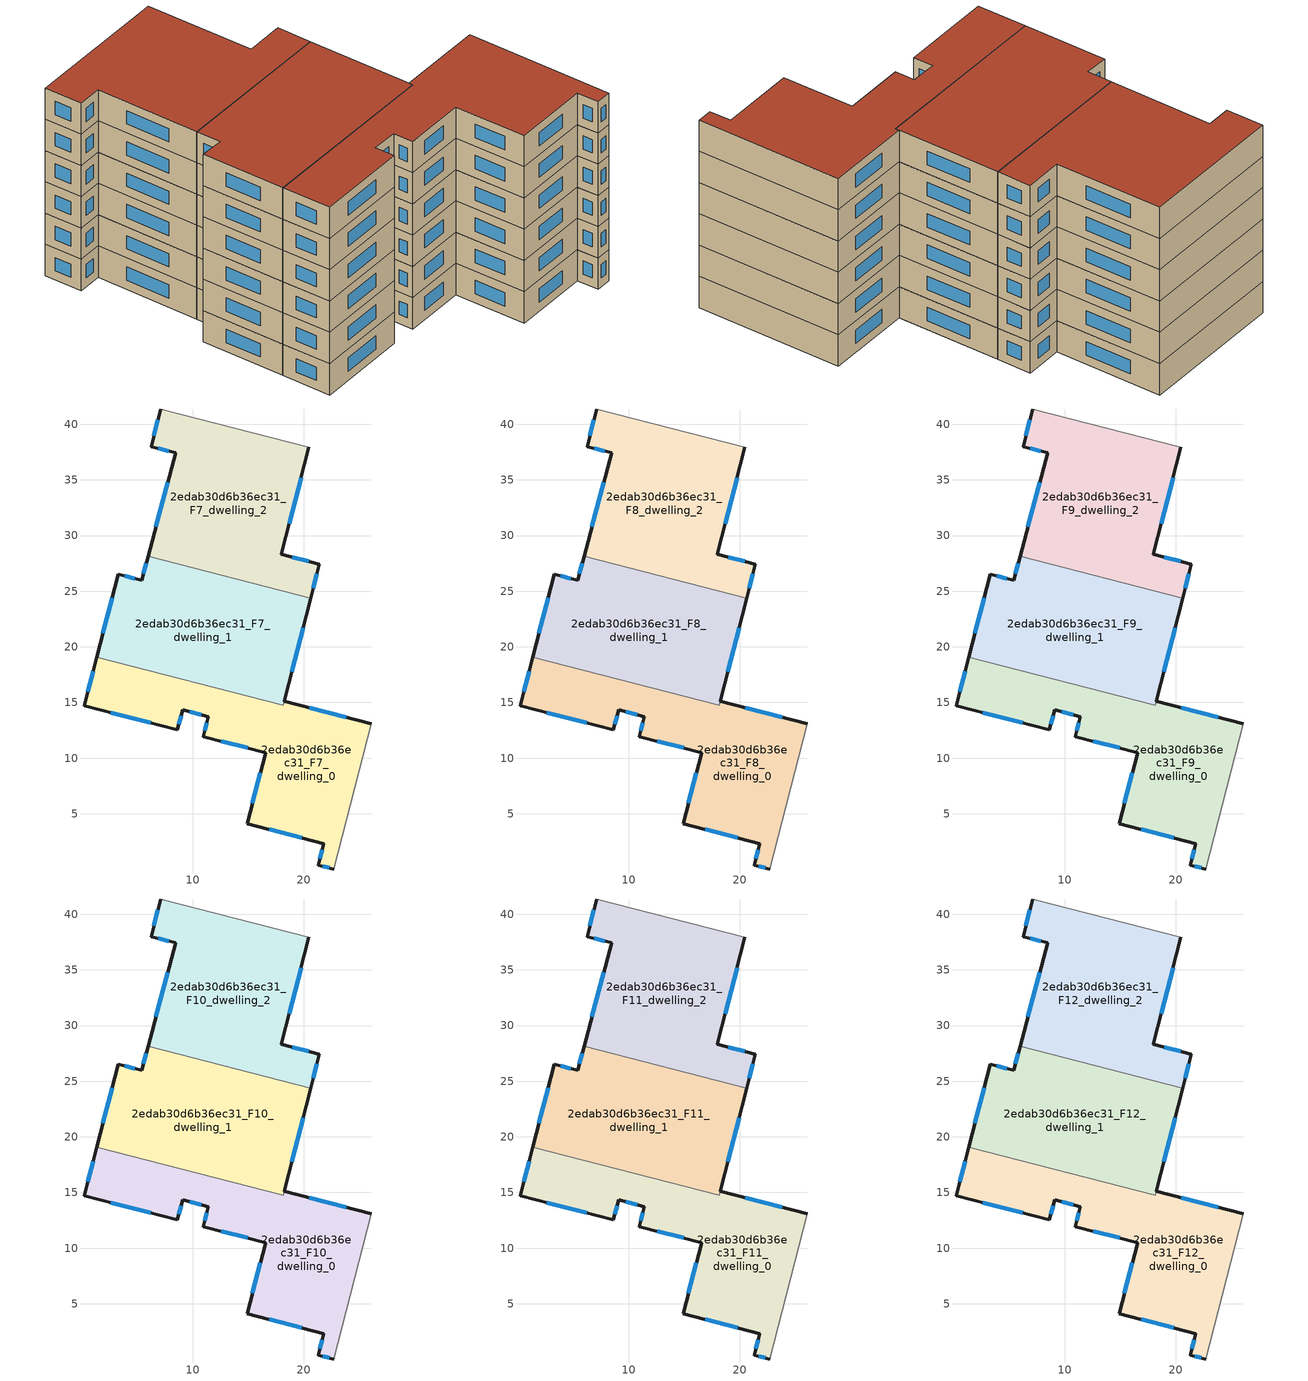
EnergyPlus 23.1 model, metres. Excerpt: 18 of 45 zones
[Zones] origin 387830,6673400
2edab30d6b36ec31_F7_dwelling_0
 floor to 2edab30d6b36ec31_F6_dwelling_0 (EU_floor_Construction): 26.06,13.1 22.7,0.04 21.31,0.39 21.79,2.33 14.91,4.1 16.55,10.5 10.97,11.94 11.42,13.71 9.11,14.33 8.62,12.54 0.26,14.7 1.39,19.08 18.14,14.76 18.23,15.12 z21
 wall outside (EU_wall_Construction): 1.39,19.08 0.26,14.7 8.62,12.54 9.11,14.33 11.42,13.71 10.97,11.94 16.55,10.5 14.91,4.1 21.79,2.33 21.31,0.39 22.7,0.04 / 26.06,13.1 18.23,15.12 z21:24
 wall to 2edab30d6b36ec31_F7_dwelling_1 (EU_wall_Construction): 18.23,15.12 18.14,14.76 / 18.13,14.76 1.39,19.08 z21:24
 wall adiabatic (EU_wall_Construction): 22.7,0.04 26.06,13.1 z21:24
 window (EU_Window_Construction): 16.08,8.67 15.38,5.93 / 12.56,11.53 14.96,10.91 / 11.29,13.2 11.1,12.44 / 9.77,14.15 10.76,13.89 / 8.76,13.06 8.97,13.82 / 2.65,14.08 6.23,13.16 / 1.07,17.83 0.58,15.95 / 23.82,13.67 20.47,14.54 / 21.7,0.29 22.3,0.14 / 21.65,1.77 21.45,0.95 / 16.87,3.59 19.82,2.83 z21.86:23.14
2edab30d6b36ec31_F7_dwelling_1
 floor to 2edab30d6b36ec31_F6_dwelling_1 (EU_floor_Construction): 20.62,24.37 18.13,14.76 1.39,19.08 3.32,26.55 5.42,25.97 6,28.14 z21
 wall outside (EU_wall_Construction): 6,28.14 5.42,25.97 3.32,26.55 1.39,19.08 / 18.23,15.12 20.62,24.37 z21:24
 wall to 2edab30d6b36ec31_F7_dwelling_2 (EU_wall_Construction): 20.62,24.37 6,28.14 z21:24
 window (EU_Window_Construction): 2.77,24.41 1.94,21.21 / 4.82,26.13 3.92,26.38 / 5.83,27.52 5.58,26.59 / 18.91,17.76 19.94,21.73 z21.86:23.14
2edab30d6b36ec31_F7_dwelling_2
 floor to 2edab30d6b36ec31_F6_dwelling_2 (EU_floor_Construction): 20.46,37.94 17.98,28.31 21.41,27.43 20.62,24.37 6,28.14 8.49,37.43 6.27,38 7.14,41.38 z21
 wall outside (EU_wall_Construction): 7.14,41.38 6.27,38 8.49,37.43 6,28.14 / 20.62,24.37 21.41,27.43 17.98,28.31 20.46,37.94 z21:24
 wall adiabatic (EU_wall_Construction): 20.46,37.94 7.14,41.38 z21:24
 window (EU_Window_Construction): 7.78,34.77 6.71,30.8 / 6.9,37.84 7.85,37.59 / 6.89,40.41 6.52,38.96 / 18.69,31.06 19.75,35.19 / 20.43,27.68 18.96,28.06 / 20.84,25.25 21.18,26.56 z21.86:23.14
2edab30d6b36ec31_F8_dwelling_0
 floor to 2edab30d6b36ec31_F7_dwelling_0 (EU_floor_Construction): 26.06,13.1 22.7,0.04 21.31,0.39 21.79,2.33 14.91,4.1 16.55,10.5 10.97,11.94 11.42,13.71 9.11,14.33 8.62,12.54 0.26,14.7 1.39,19.08 18.14,14.76 18.23,15.12 z24
 wall outside (EU_wall_Construction): 1.39,19.08 0.26,14.7 8.62,12.54 9.11,14.33 11.42,13.71 10.97,11.94 16.55,10.5 14.91,4.1 21.79,2.33 21.31,0.39 22.7,0.04 / 26.06,13.1 18.23,15.12 z24:27
 wall to 2edab30d6b36ec31_F8_dwelling_1 (EU_wall_Construction): 18.23,15.12 18.14,14.76 / 18.13,14.76 1.39,19.08 z24:27
 wall adiabatic (EU_wall_Construction): 22.7,0.04 26.06,13.1 z24:27
 window (EU_Window_Construction): 16.08,8.67 15.38,5.93 / 12.56,11.53 14.96,10.91 / 11.29,13.2 11.1,12.44 / 9.77,14.15 10.76,13.89 / 8.76,13.06 8.97,13.82 / 2.65,14.08 6.23,13.16 / 1.07,17.83 0.58,15.95 / 23.82,13.67 20.47,14.54 / 21.7,0.29 22.3,0.14 / 21.65,1.77 21.45,0.95 / 16.87,3.59 19.82,2.83 z24.86:26.14
2edab30d6b36ec31_F8_dwelling_1
 floor to 2edab30d6b36ec31_F7_dwelling_1 (EU_floor_Construction): 20.62,24.37 18.13,14.76 1.39,19.08 3.32,26.55 5.42,25.97 6,28.14 z24
 wall outside (EU_wall_Construction): 6,28.14 5.42,25.97 3.32,26.55 1.39,19.08 / 18.23,15.12 20.62,24.37 z24:27
 wall to 2edab30d6b36ec31_F8_dwelling_2 (EU_wall_Construction): 20.62,24.37 6,28.14 z24:27
 window (EU_Window_Construction): 2.77,24.41 1.94,21.21 / 4.82,26.13 3.92,26.38 / 5.83,27.52 5.58,26.59 / 18.91,17.76 19.94,21.73 z24.86:26.14
2edab30d6b36ec31_F8_dwelling_2
 floor to 2edab30d6b36ec31_F7_dwelling_2 (EU_floor_Construction): 20.46,37.94 17.98,28.31 21.41,27.43 20.62,24.37 6,28.14 8.49,37.43 6.27,38 7.14,41.38 z24
 wall outside (EU_wall_Construction): 7.14,41.38 6.27,38 8.49,37.43 6,28.14 / 20.62,24.37 21.41,27.43 17.98,28.31 20.46,37.94 z24:27
 wall adiabatic (EU_wall_Construction): 20.46,37.94 7.14,41.38 z24:27
 window (EU_Window_Construction): 7.78,34.77 6.71,30.8 / 6.9,37.84 7.85,37.59 / 6.89,40.41 6.52,38.96 / 18.69,31.06 19.75,35.19 / 20.43,27.68 18.96,28.06 / 20.84,25.25 21.18,26.56 z24.86:26.14
2edab30d6b36ec31_F9_dwelling_0
 floor to 2edab30d6b36ec31_F8_dwelling_0 (EU_floor_Construction): 26.06,13.1 22.7,0.04 21.31,0.39 21.79,2.33 14.91,4.1 16.55,10.5 10.97,11.94 11.42,13.71 9.11,14.33 8.62,12.54 0.26,14.7 1.39,19.08 18.14,14.76 18.23,15.12 z27
 wall outside (EU_wall_Construction): 1.39,19.08 0.26,14.7 8.62,12.54 9.11,14.33 11.42,13.71 10.97,11.94 16.55,10.5 14.91,4.1 21.79,2.33 21.31,0.39 22.7,0.04 / 26.06,13.1 18.23,15.12 z27:30
 wall to 2edab30d6b36ec31_F9_dwelling_1 (EU_wall_Construction): 18.23,15.12 18.14,14.76 / 18.13,14.76 1.39,19.08 z27:30
 wall adiabatic (EU_wall_Construction): 22.7,0.04 26.06,13.1 z27:30
 window (EU_Window_Construction): 16.08,8.67 15.38,5.93 / 12.56,11.53 14.96,10.91 / 11.29,13.2 11.1,12.44 / 9.77,14.15 10.76,13.89 / 8.76,13.06 8.97,13.82 / 2.65,14.08 6.23,13.16 / 1.07,17.83 0.58,15.95 / 23.82,13.67 20.47,14.54 / 21.7,0.29 22.3,0.14 / 21.65,1.77 21.45,0.95 / 16.87,3.59 19.82,2.83 z27.86:29.14
2edab30d6b36ec31_F9_dwelling_1
 floor to 2edab30d6b36ec31_F8_dwelling_1 (EU_floor_Construction): 20.62,24.37 18.13,14.76 1.39,19.08 3.32,26.55 5.42,25.97 6,28.14 z27
 wall outside (EU_wall_Construction): 6,28.14 5.42,25.97 3.32,26.55 1.39,19.08 / 18.23,15.12 20.62,24.37 z27:30
 wall to 2edab30d6b36ec31_F9_dwelling_2 (EU_wall_Construction): 20.62,24.37 6,28.14 z27:30
 window (EU_Window_Construction): 2.77,24.41 1.94,21.21 / 4.82,26.13 3.92,26.38 / 5.83,27.52 5.58,26.59 / 18.91,17.76 19.94,21.73 z27.86:29.14
2edab30d6b36ec31_F9_dwelling_2
 floor to 2edab30d6b36ec31_F8_dwelling_2 (EU_floor_Construction): 20.46,37.94 17.98,28.31 21.41,27.43 20.62,24.37 6,28.14 8.49,37.43 6.27,38 7.14,41.38 z27
 wall outside (EU_wall_Construction): 7.14,41.38 6.27,38 8.49,37.43 6,28.14 / 20.62,24.37 21.41,27.43 17.98,28.31 20.46,37.94 z27:30
 wall adiabatic (EU_wall_Construction): 20.46,37.94 7.14,41.38 z27:30
 window (EU_Window_Construction): 7.78,34.77 6.71,30.8 / 6.9,37.84 7.85,37.59 / 6.89,40.41 6.52,38.96 / 18.69,31.06 19.75,35.19 / 20.43,27.68 18.96,28.06 / 20.84,25.25 21.18,26.56 z27.86:29.14
2edab30d6b36ec31_F10_dwelling_0
 floor to 2edab30d6b36ec31_F9_dwelling_0 (EU_floor_Construction): 26.06,13.1 22.7,0.04 21.31,0.39 21.79,2.33 14.91,4.1 16.55,10.5 10.97,11.94 11.42,13.71 9.11,14.33 8.62,12.54 0.26,14.7 1.39,19.08 18.14,14.76 18.23,15.12 z30
 wall outside (EU_wall_Construction): 1.39,19.08 0.26,14.7 8.62,12.54 9.11,14.33 11.42,13.71 10.97,11.94 16.55,10.5 14.91,4.1 21.79,2.33 21.31,0.39 22.7,0.04 / 26.06,13.1 18.23,15.12 z30:33
 wall to 2edab30d6b36ec31_F10_dwelling_1 (EU_wall_Construction): 18.23,15.12 18.14,14.76 / 18.13,14.76 1.39,19.08 z30:33
 wall adiabatic (EU_wall_Construction): 22.7,0.04 26.06,13.1 z30:33
 window (EU_Window_Construction): 16.08,8.67 15.38,5.93 / 12.56,11.53 14.96,10.91 / 11.29,13.2 11.1,12.44 / 9.77,14.15 10.76,13.89 / 8.76,13.06 8.97,13.82 / 2.65,14.08 6.23,13.16 / 1.07,17.83 0.58,15.95 / 23.82,13.67 20.47,14.54 / 21.7,0.29 22.3,0.14 / 21.65,1.77 21.45,0.95 / 16.87,3.59 19.82,2.83 z30.86:32.14
2edab30d6b36ec31_F10_dwelling_1
 floor to 2edab30d6b36ec31_F9_dwelling_1 (EU_floor_Construction): 20.62,24.37 18.13,14.76 1.39,19.08 3.32,26.55 5.42,25.97 6,28.14 z30
 wall outside (EU_wall_Construction): 6,28.14 5.42,25.97 3.32,26.55 1.39,19.08 / 18.23,15.12 20.62,24.37 z30:33
 wall to 2edab30d6b36ec31_F10_dwelling_2 (EU_wall_Construction): 20.62,24.37 6,28.14 z30:33
 window (EU_Window_Construction): 2.77,24.41 1.94,21.21 / 4.82,26.13 3.92,26.38 / 5.83,27.52 5.58,26.59 / 18.91,17.76 19.94,21.73 z30.86:32.14
2edab30d6b36ec31_F10_dwelling_2
 floor to 2edab30d6b36ec31_F9_dwelling_2 (EU_floor_Construction): 20.46,37.94 17.98,28.31 21.41,27.43 20.62,24.37 6,28.14 8.49,37.43 6.27,38 7.14,41.38 z30
 wall outside (EU_wall_Construction): 7.14,41.38 6.27,38 8.49,37.43 6,28.14 / 20.62,24.37 21.41,27.43 17.98,28.31 20.46,37.94 z30:33
 wall adiabatic (EU_wall_Construction): 20.46,37.94 7.14,41.38 z30:33
 window (EU_Window_Construction): 7.78,34.77 6.71,30.8 / 6.9,37.84 7.85,37.59 / 6.89,40.41 6.52,38.96 / 18.69,31.06 19.75,35.19 / 20.43,27.68 18.96,28.06 / 20.84,25.25 21.18,26.56 z30.86:32.14
2edab30d6b36ec31_F11_dwelling_0
 floor to 2edab30d6b36ec31_F10_dwelling_0 (EU_floor_Construction): 26.06,13.1 22.7,0.04 21.31,0.39 21.79,2.33 14.91,4.1 16.55,10.5 10.97,11.94 11.42,13.71 9.11,14.33 8.62,12.54 0.26,14.7 1.39,19.08 18.14,14.76 18.23,15.12 z33
 wall outside (EU_wall_Construction): 1.39,19.08 0.26,14.7 8.62,12.54 9.11,14.33 11.42,13.71 10.97,11.94 16.55,10.5 14.91,4.1 21.79,2.33 21.31,0.39 22.7,0.04 / 26.06,13.1 18.23,15.12 z33:36
 wall to 2edab30d6b36ec31_F11_dwelling_1 (EU_wall_Construction): 18.23,15.12 18.14,14.76 / 18.13,14.76 1.39,19.08 z33:36
 wall adiabatic (EU_wall_Construction): 22.7,0.04 26.06,13.1 z33:36
 window (EU_Window_Construction): 16.08,8.67 15.38,5.93 / 12.56,11.53 14.96,10.91 / 11.29,13.2 11.1,12.44 / 9.77,14.15 10.76,13.89 / 8.76,13.06 8.97,13.82 / 2.65,14.08 6.23,13.16 / 1.07,17.83 0.58,15.95 / 23.82,13.67 20.47,14.54 / 21.7,0.29 22.3,0.14 / 21.65,1.77 21.45,0.95 / 16.87,3.59 19.82,2.83 z33.86:35.14
2edab30d6b36ec31_F11_dwelling_1
 floor to 2edab30d6b36ec31_F10_dwelling_1 (EU_floor_Construction): 20.62,24.37 18.13,14.76 1.39,19.08 3.32,26.55 5.42,25.97 6,28.14 z33
 wall outside (EU_wall_Construction): 6,28.14 5.42,25.97 3.32,26.55 1.39,19.08 / 18.23,15.12 20.62,24.37 z33:36
 wall to 2edab30d6b36ec31_F11_dwelling_2 (EU_wall_Construction): 20.62,24.37 6,28.14 z33:36
 window (EU_Window_Construction): 2.77,24.41 1.94,21.21 / 4.82,26.13 3.92,26.38 / 5.83,27.52 5.58,26.59 / 18.91,17.76 19.94,21.73 z33.86:35.14
2edab30d6b36ec31_F11_dwelling_2
 floor to 2edab30d6b36ec31_F10_dwelling_2 (EU_floor_Construction): 20.46,37.94 17.98,28.31 21.41,27.43 20.62,24.37 6,28.14 8.49,37.43 6.27,38 7.14,41.38 z33
 wall outside (EU_wall_Construction): 7.14,41.38 6.27,38 8.49,37.43 6,28.14 / 20.62,24.37 21.41,27.43 17.98,28.31 20.46,37.94 z33:36
 wall adiabatic (EU_wall_Construction): 20.46,37.94 7.14,41.38 z33:36
 window (EU_Window_Construction): 7.78,34.77 6.71,30.8 / 6.9,37.84 7.85,37.59 / 6.89,40.41 6.52,38.96 / 18.69,31.06 19.75,35.19 / 20.43,27.68 18.96,28.06 / 20.84,25.25 21.18,26.56 z33.86:35.14
2edab30d6b36ec31_F12_dwelling_0
 floor to 2edab30d6b36ec31_F11_dwelling_0 (EU_floor_Construction): 26.06,13.1 22.7,0.04 21.31,0.39 21.79,2.33 14.91,4.1 16.55,10.5 10.97,11.94 11.42,13.71 9.11,14.33 8.62,12.54 0.26,14.7 1.39,19.08 18.14,14.76 18.23,15.12 z36
 wall outside (EU_wall_Construction): 1.39,19.08 0.26,14.7 8.62,12.54 9.11,14.33 11.42,13.71 10.97,11.94 16.55,10.5 14.91,4.1 21.79,2.33 21.31,0.39 22.7,0.04 / 26.06,13.1 18.23,15.12 z36:39
 wall to 2edab30d6b36ec31_F12_dwelling_1 (EU_wall_Construction): 18.23,15.12 18.14,14.76 / 18.13,14.76 1.39,19.08 z36:39
 wall adiabatic (EU_wall_Construction): 22.7,0.04 26.06,13.1 z36:39
 window (EU_Window_Construction): 16.08,8.67 15.38,5.93 / 12.56,11.53 14.96,10.91 / 11.29,13.2 11.1,12.44 / 9.77,14.15 10.76,13.89 / 8.76,13.06 8.97,13.82 / 2.65,14.08 6.23,13.16 / 1.07,17.83 0.58,15.95 / 23.82,13.67 20.47,14.54 / 21.7,0.29 22.3,0.14 / 21.65,1.77 21.45,0.95 / 16.87,3.59 19.82,2.83 z36.86:38.14
 roof outside (EU_roof_Construction): 22.7,0.04 26.06,13.1 18.23,15.12 18.14,14.76 1.39,19.08 0.26,14.7 8.62,12.54 9.11,14.33 11.42,13.71 10.97,11.94 16.55,10.5 14.91,4.1 21.79,2.33 21.31,0.39 z39
2edab30d6b36ec31_F12_dwelling_1
 floor to 2edab30d6b36ec31_F11_dwelling_1 (EU_floor_Construction): 20.62,24.37 18.13,14.76 1.39,19.08 3.32,26.55 5.42,25.97 6,28.14 z36
 wall outside (EU_wall_Construction): 6,28.14 5.42,25.97 3.32,26.55 1.39,19.08 / 18.23,15.12 20.62,24.37 z36:39
 wall to 2edab30d6b36ec31_F12_dwelling_2 (EU_wall_Construction): 20.62,24.37 6,28.14 z36:39
 window (EU_Window_Construction): 2.77,24.41 1.94,21.21 / 4.82,26.13 3.92,26.38 / 5.83,27.52 5.58,26.59 / 18.91,17.76 19.94,21.73 z36.86:38.14
 roof outside (EU_roof_Construction): 18.13,14.76 20.62,24.37 6,28.14 5.42,25.97 3.32,26.55 1.39,19.08 z39
2edab30d6b36ec31_F12_dwelling_2
 floor to 2edab30d6b36ec31_F11_dwelling_2 (EU_floor_Construction): 20.46,37.94 17.98,28.31 21.41,27.43 20.62,24.37 6,28.14 8.49,37.43 6.27,38 7.14,41.38 z36
 wall outside (EU_wall_Construction): 7.14,41.38 6.27,38 8.49,37.43 6,28.14 / 20.62,24.37 21.41,27.43 17.98,28.31 20.46,37.94 z36:39
 wall adiabatic (EU_wall_Construction): 20.46,37.94 7.14,41.38 z36:39
 window (EU_Window_Construction): 7.78,34.77 6.71,30.8 / 6.9,37.84 7.85,37.59 / 6.89,40.41 6.52,38.96 / 18.69,31.06 19.75,35.19 / 20.43,27.68 18.96,28.06 / 20.84,25.25 21.18,26.56 z36.86:38.14
 roof outside (EU_roof_Construction): 20.62,24.37 21.41,27.43 17.98,28.31 20.46,37.94 7.14,41.38 6.27,38 8.49,37.43 6,28.14 z39
[Building]
EU S2 Campaign: North Axis=0; Terrain=City; Solar Distribution=FullExterior
[Site:Location]
Helsinki-Vantaa.AP: Latitude=60.317; Longitude=24.963; Time Zone=2; Elevation=54.6
[SizingPeriod:WeatherFileDays]
AnnualSizingPeriod: Begin Month=1; Begin Day of Month=1; End Month=12; End Day of Month=31; Day of Week for Start Day=Monday; Use Weather File Daylight Saving Period=No; Use Weather File Rain and Snow Indicators=No
[MATERIAL]
EU_InternalMass_Material: Roughness=MediumRough; Thickness=0.1; Conductivity=1; Density=1800; Specific Heat=900; Thermal Absorptance=0.9; Solar Absorptance=0.7; Visible Absorptance=0.7
[MATERIAL:NOMASS] Roughness=MediumRough; Thermal Absorptance=0.9; Solar Absorptance=0.7; Visible Absorptance=0.7
Name | Thermal Resistance
EU_wall_NoMass | 5.91765
EU_roof_NoMass | 11.1778
EU_floor_NoMass | 6.2875
[WINDOWMATERIAL:SIMPLEGLAZINGSYSTEM]
EU_Window_SimpleGlazing: UFactor=0.994035; Solar Heat Gain Coefficient=0.7; Visible Transmittance=0.7
[CONSTRUCTION]
EU_wall_Construction: EU_wall_NoMass
EU_roof_Construction: EU_roof_NoMass
EU_floor_Construction: EU_floor_NoMass
EU_Window_Construction: EU_Window_SimpleGlazing
EU_InternalMass_Construction: EU_InternalMass_Material
[ZONE] Type=1; Multiplier=1; Ceiling Height=autocalculate; Floor Area=autocalculate; Part of Total Floor Area=Yes
Name | Volume
2edab30d6b36ec31_F7_dwelling_0; 2edab30d6b36ec31_F8_dwelling_0; 2edab30d6b36ec31_F9_dwelling_0; 2edab30d6b36ec31_F10_dwelling_0; 2edab30d6b36ec31_F11_dwelling_0; 2edab30d6b36ec31_F12_dwelling_0 | 518.182
2edab30d6b36ec31_F7_dwelling_1; 2edab30d6b36ec31_F8_dwelling_1; 2edab30d6b36ec31_F9_dwelling_1; 2edab30d6b36ec31_F10_dwelling_1; 2edab30d6b36ec31_F11_dwelling_1; 2edab30d6b36ec31_F12_dwelling_1 | 500.317
2edab30d6b36ec31_F7_dwelling_2; 2edab30d6b36ec31_F8_dwelling_2; 2edab30d6b36ec31_F9_dwelling_2; 2edab30d6b36ec31_F10_dwelling_2; 2edab30d6b36ec31_F11_dwelling_2; 2edab30d6b36ec31_F12_dwelling_2 | 509.284
[INTERNALMASS] Construction=EU_InternalMass_Construction
Name | Zone or ZoneList | Surface Area
2edab30d6b36ec31_F7_dwelling_0_EU_InternalMass | 2edab30d6b36ec31_F7_dwelling_0 | 172.732
2edab30d6b36ec31_F7_dwelling_1_EU_InternalMass | 2edab30d6b36ec31_F7_dwelling_1 | 166.795
2edab30d6b36ec31_F7_dwelling_2_EU_InternalMass | 2edab30d6b36ec31_F7_dwelling_2 | 169.761
2edab30d6b36ec31_F8_dwelling_0_EU_InternalMass | 2edab30d6b36ec31_F8_dwelling_0 | 172.732
2edab30d6b36ec31_F8_dwelling_1_EU_InternalMass | 2edab30d6b36ec31_F8_dwelling_1 | 166.795
2edab30d6b36ec31_F8_dwelling_2_EU_InternalMass | 2edab30d6b36ec31_F8_dwelling_2 | 169.761
2edab30d6b36ec31_F9_dwelling_0_EU_InternalMass | 2edab30d6b36ec31_F9_dwelling_0 | 172.732
2edab30d6b36ec31_F9_dwelling_1_EU_InternalMass | 2edab30d6b36ec31_F9_dwelling_1 | 166.795
2edab30d6b36ec31_F9_dwelling_2_EU_InternalMass | 2edab30d6b36ec31_F9_dwelling_2 | 169.761
2edab30d6b36ec31_F10_dwelling_0_EU_InternalMass | 2edab30d6b36ec31_F10_dwelling_0 | 172.732
2edab30d6b36ec31_F10_dwelling_1_EU_InternalMass | 2edab30d6b36ec31_F10_dwelling_1 | 166.795
2edab30d6b36ec31_F10_dwelling_2_EU_InternalMass | 2edab30d6b36ec31_F10_dwelling_2 | 169.761
2edab30d6b36ec31_F11_dwelling_0_EU_InternalMass | 2edab30d6b36ec31_F11_dwelling_0 | 172.732
2edab30d6b36ec31_F11_dwelling_1_EU_InternalMass | 2edab30d6b36ec31_F11_dwelling_1 | 166.795
2edab30d6b36ec31_F11_dwelling_2_EU_InternalMass | 2edab30d6b36ec31_F11_dwelling_2 | 169.761
2edab30d6b36ec31_F12_dwelling_0_EU_InternalMass | 2edab30d6b36ec31_F12_dwelling_0 | 172.732
2edab30d6b36ec31_F12_dwelling_1_EU_InternalMass | 2edab30d6b36ec31_F12_dwelling_1 | 166.795
2edab30d6b36ec31_F12_dwelling_2_EU_InternalMass | 2edab30d6b36ec31_F12_dwelling_2 | 169.761
[OTHEREQUIPMENT] Fuel Type=Electricity; Design Level Calculation Method=Watts/Area; Power per Zone Floor Area=1; Fraction Latent=0; Fraction Radiant=0; Fraction Lost=0; Carbon Dioxide Generation Rate=0; EndUse Subcategory=EU_Step8_InternalGains
Name | Zone or ZoneList or Space or SpaceList | Schedule
EU_Step8_InternalGain_2edab30d6b36ec31_F7_dwelling_0_f000 | 2edab30d6b36ec31_F7_dwelling_0 | EU_Step8_GainSchedule_2edab30d6b36ec31_F7_dwelling_0_f000
EU_Step8_InternalGain_2edab30d6b36ec31_F7_dwelling_1_f000 | 2edab30d6b36ec31_F7_dwelling_1 | EU_Step8_GainSchedule_2edab30d6b36ec31_F7_dwelling_1_f000
EU_Step8_InternalGain_2edab30d6b36ec31_F7_dwelling_2_f000 | 2edab30d6b36ec31_F7_dwelling_2 | EU_Step8_GainSchedule_2edab30d6b36ec31_F7_dwelling_2_f000
EU_Step8_InternalGain_2edab30d6b36ec31_F8_dwelling_0_f000 | 2edab30d6b36ec31_F8_dwelling_0 | EU_Step8_GainSchedule_2edab30d6b36ec31_F8_dwelling_0_f000
EU_Step8_InternalGain_2edab30d6b36ec31_F8_dwelling_1_f000 | 2edab30d6b36ec31_F8_dwelling_1 | EU_Step8_GainSchedule_2edab30d6b36ec31_F8_dwelling_1_f000
EU_Step8_InternalGain_2edab30d6b36ec31_F8_dwelling_2_f000 | 2edab30d6b36ec31_F8_dwelling_2 | EU_Step8_GainSchedule_2edab30d6b36ec31_F8_dwelling_2_f000
EU_Step8_InternalGain_2edab30d6b36ec31_F9_dwelling_0_f000 | 2edab30d6b36ec31_F9_dwelling_0 | EU_Step8_GainSchedule_2edab30d6b36ec31_F9_dwelling_0_f000
EU_Step8_InternalGain_2edab30d6b36ec31_F9_dwelling_1_f000 | 2edab30d6b36ec31_F9_dwelling_1 | EU_Step8_GainSchedule_2edab30d6b36ec31_F9_dwelling_1_f000
EU_Step8_InternalGain_2edab30d6b36ec31_F9_dwelling_2_f000 | 2edab30d6b36ec31_F9_dwelling_2 | EU_Step8_GainSchedule_2edab30d6b36ec31_F9_dwelling_2_f000
EU_Step8_InternalGain_2edab30d6b36ec31_F10_dwelling_0_f000 | 2edab30d6b36ec31_F10_dwelling_0 | EU_Step8_GainSchedule_2edab30d6b36ec31_F10_dwelling_0_f000
EU_Step8_InternalGain_2edab30d6b36ec31_F10_dwelling_1_f000 | 2edab30d6b36ec31_F10_dwelling_1 | EU_Step8_GainSchedule_2edab30d6b36ec31_F10_dwelling_1_f000
EU_Step8_InternalGain_2edab30d6b36ec31_F10_dwelling_2_f000 | 2edab30d6b36ec31_F10_dwelling_2 | EU_Step8_GainSchedule_2edab30d6b36ec31_F10_dwelling_2_f000
EU_Step8_InternalGain_2edab30d6b36ec31_F11_dwelling_0_f000 | 2edab30d6b36ec31_F11_dwelling_0 | EU_Step8_GainSchedule_2edab30d6b36ec31_F11_dwelling_0_f000
EU_Step8_InternalGain_2edab30d6b36ec31_F11_dwelling_1_f000 | 2edab30d6b36ec31_F11_dwelling_1 | EU_Step8_GainSchedule_2edab30d6b36ec31_F11_dwelling_1_f000
EU_Step8_InternalGain_2edab30d6b36ec31_F11_dwelling_2_f000 | 2edab30d6b36ec31_F11_dwelling_2 | EU_Step8_GainSchedule_2edab30d6b36ec31_F11_dwelling_2_f000
EU_Step8_InternalGain_2edab30d6b36ec31_F12_dwelling_0_f000 | 2edab30d6b36ec31_F12_dwelling_0 | EU_Step8_GainSchedule_2edab30d6b36ec31_F12_dwelling_0_f000
EU_Step8_InternalGain_2edab30d6b36ec31_F12_dwelling_1_f000 | 2edab30d6b36ec31_F12_dwelling_1 | EU_Step8_GainSchedule_2edab30d6b36ec31_F12_dwelling_1_f000
EU_Step8_InternalGain_2edab30d6b36ec31_F12_dwelling_2_f000 | 2edab30d6b36ec31_F12_dwelling_2 | EU_Step8_GainSchedule_2edab30d6b36ec31_F12_dwelling_2_f000
[ZONEVENTILATION:DESIGNFLOWRATE] Schedule=EU_AlwaysOn; Design Flow Rate Calculation Method=AirChanges/Hour; Air Changes per Hour=0.596421; Ventilation Type=Natural; Fan Pressure Rise=0; Fan Total Efficiency=1; Constant Term Coefficient=1; Temperature Term Coefficient=0; Velocity Term Coefficient=0; Velocity Squared Term Coefficient=0; Minimum Indoor Temperature=-100; Maximum Indoor Temperature=100; Delta Temperature=-100; Minimum Outdoor Temperature=-100; Maximum Outdoor Temperature=100; Maximum Wind Speed=40
Name | Zone or ZoneList or Space or SpaceList
EU_ConstantAir_2edab30d6b36ec31_F7_dwelling_0 | 2edab30d6b36ec31_F7_dwelling_0
EU_ConstantAir_2edab30d6b36ec31_F7_dwelling_1 | 2edab30d6b36ec31_F7_dwelling_1
EU_ConstantAir_2edab30d6b36ec31_F7_dwelling_2 | 2edab30d6b36ec31_F7_dwelling_2
EU_ConstantAir_2edab30d6b36ec31_F8_dwelling_0 | 2edab30d6b36ec31_F8_dwelling_0
EU_ConstantAir_2edab30d6b36ec31_F8_dwelling_1 | 2edab30d6b36ec31_F8_dwelling_1
EU_ConstantAir_2edab30d6b36ec31_F8_dwelling_2 | 2edab30d6b36ec31_F8_dwelling_2
EU_ConstantAir_2edab30d6b36ec31_F9_dwelling_0 | 2edab30d6b36ec31_F9_dwelling_0
EU_ConstantAir_2edab30d6b36ec31_F9_dwelling_1 | 2edab30d6b36ec31_F9_dwelling_1
EU_ConstantAir_2edab30d6b36ec31_F9_dwelling_2 | 2edab30d6b36ec31_F9_dwelling_2
EU_ConstantAir_2edab30d6b36ec31_F10_dwelling_0 | 2edab30d6b36ec31_F10_dwelling_0
EU_ConstantAir_2edab30d6b36ec31_F10_dwelling_1 | 2edab30d6b36ec31_F10_dwelling_1
EU_ConstantAir_2edab30d6b36ec31_F10_dwelling_2 | 2edab30d6b36ec31_F10_dwelling_2
EU_ConstantAir_2edab30d6b36ec31_F11_dwelling_0 | 2edab30d6b36ec31_F11_dwelling_0
EU_ConstantAir_2edab30d6b36ec31_F11_dwelling_1 | 2edab30d6b36ec31_F11_dwelling_1
EU_ConstantAir_2edab30d6b36ec31_F11_dwelling_2 | 2edab30d6b36ec31_F11_dwelling_2
EU_ConstantAir_2edab30d6b36ec31_F12_dwelling_0 | 2edab30d6b36ec31_F12_dwelling_0
EU_ConstantAir_2edab30d6b36ec31_F12_dwelling_1 | 2edab30d6b36ec31_F12_dwelling_1
EU_ConstantAir_2edab30d6b36ec31_F12_dwelling_2 | 2edab30d6b36ec31_F12_dwelling_2
[HVACTEMPLATE:THERMOSTAT] Constant Heating Setpoint=20; Constant Cooling Setpoint=50
EU_HeatOnly_2edab30d6b36ec31_F1_dwelling_3; EU_HeatOnly_2edab30d6b36ec31_F2_dwelling_0; EU_HeatOnly_2edab30d6b36ec31_F2_dwelling_1; EU_HeatOnly_2edab30d6b36ec31_F2_dwelling_2; EU_HeatOnly_2edab30d6b36ec31_F2_dwelling_3; EU_HeatOnly_2edab30d6b36ec31_F3_dwelling_0; EU_HeatOnly_2edab30d6b36ec31_F3_dwelling_1; EU_HeatOnly_2edab30d6b36ec31_F3_dwelling_2; EU_HeatOnly_2edab30d6b36ec31_F3_dwelling_3; EU_HeatOnly_2edab30d6b36ec31_F4_dwelling_0; EU_HeatOnly_2edab30d6b36ec31_F4_dwelling_1; EU_HeatOnly_2edab30d6b36ec31_F4_dwelling_2; EU_HeatOnly_2edab30d6b36ec31_F4_dwelling_3; EU_HeatOnly_2edab30d6b36ec31_F5_dwelling_0; EU_HeatOnly_2edab30d6b36ec31_F5_dwelling_1; EU_HeatOnly_2edab30d6b36ec31_F5_dwelling_2; EU_HeatOnly_2edab30d6b36ec31_F5_dwelling_3; EU_HeatOnly_2edab30d6b36ec31_F6_dwelling_0; EU_HeatOnly_2edab30d6b36ec31_F6_dwelling_1; EU_HeatOnly_2edab30d6b36ec31_F6_dwelling_2; EU_HeatOnly_2edab30d6b36ec31_F7_dwelling_0; EU_HeatOnly_2edab30d6b36ec31_F7_dwelling_1; EU_HeatOnly_2edab30d6b36ec31_F7_dwelling_2; EU_HeatOnly_2edab30d6b36ec31_F8_dwelling_0; EU_HeatOnly_2edab30d6b36ec31_F8_dwelling_1; EU_HeatOnly_2edab30d6b36ec31_F8_dwelling_2; EU_HeatOnly_2edab30d6b36ec31_F9_dwelling_0; EU_HeatOnly_2edab30d6b36ec31_F9_dwelling_1; EU_HeatOnly_2edab30d6b36ec31_F9_dwelling_2; EU_HeatOnly_2edab30d6b36ec31_F10_dwelling_0; EU_HeatOnly_2edab30d6b36ec31_F10_dwelling_1; EU_HeatOnly_2edab30d6b36ec31_F10_dwelling_2; EU_HeatOnly_2edab30d6b36ec31_F11_dwelling_0; EU_HeatOnly_2edab30d6b36ec31_F11_dwelling_1; EU_HeatOnly_2edab30d6b36ec31_F11_dwelling_2; EU_HeatOnly_2edab30d6b36ec31_F12_dwelling_0; EU_HeatOnly_2edab30d6b36ec31_F12_dwelling_1; EU_HeatOnly_2edab30d6b36ec31_F12_dwelling_2
[HVACTEMPLATE:ZONE:IDEALLOADSAIRSYSTEM] System Availability Schedule=EU_AlwaysOn; Maximum Heating Supply Air Temperature=50; Minimum Cooling Supply Air Temperature=13; Maximum Heating Supply Air Humidity Ratio=0.0156; Minimum Cooling Supply Air Humidity Ratio=0.0077; Heating Limit=NoLimit; Cooling Limit=NoLimit; Heating Availability Schedule=EU_AlwaysOn; Cooling Availability Schedule=EU_CoolingOff; Dehumidification Control Type=ConstantSensibleHeatRatio; Cooling Sensible Heat Ratio=0.7; Dehumidification Setpoint=60; Humidification Control Type=None; Humidification Setpoint=30; Outdoor Air Method=None; Outdoor Air Flow Rate per Person=0.00944; Outdoor Air Flow Rate per Zone Floor Area=0; Outdoor Air Flow Rate per Zone=0; Demand Controlled Ventilation Type=None; Outdoor Air Economizer Type=NoEconomizer; Heat Recovery Type=None; Sensible Heat Recovery Effectiveness=0.7; Latent Heat Recovery Effectiveness=0.65
Name | Template Thermostat
2edab30d6b36ec31_F7_dwelling_0 | EU_HeatOnly_2edab30d6b36ec31_F7_dwelling_0
2edab30d6b36ec31_F7_dwelling_1 | EU_HeatOnly_2edab30d6b36ec31_F7_dwelling_1
2edab30d6b36ec31_F7_dwelling_2 | EU_HeatOnly_2edab30d6b36ec31_F7_dwelling_2
2edab30d6b36ec31_F8_dwelling_0 | EU_HeatOnly_2edab30d6b36ec31_F8_dwelling_0
2edab30d6b36ec31_F8_dwelling_1 | EU_HeatOnly_2edab30d6b36ec31_F8_dwelling_1
2edab30d6b36ec31_F8_dwelling_2 | EU_HeatOnly_2edab30d6b36ec31_F8_dwelling_2
2edab30d6b36ec31_F9_dwelling_0 | EU_HeatOnly_2edab30d6b36ec31_F9_dwelling_0
2edab30d6b36ec31_F9_dwelling_1 | EU_HeatOnly_2edab30d6b36ec31_F9_dwelling_1
2edab30d6b36ec31_F9_dwelling_2 | EU_HeatOnly_2edab30d6b36ec31_F9_dwelling_2
2edab30d6b36ec31_F10_dwelling_0 | EU_HeatOnly_2edab30d6b36ec31_F10_dwelling_0
2edab30d6b36ec31_F10_dwelling_1 | EU_HeatOnly_2edab30d6b36ec31_F10_dwelling_1
2edab30d6b36ec31_F10_dwelling_2 | EU_HeatOnly_2edab30d6b36ec31_F10_dwelling_2
2edab30d6b36ec31_F11_dwelling_0 | EU_HeatOnly_2edab30d6b36ec31_F11_dwelling_0
2edab30d6b36ec31_F11_dwelling_1 | EU_HeatOnly_2edab30d6b36ec31_F11_dwelling_1
2edab30d6b36ec31_F11_dwelling_2 | EU_HeatOnly_2edab30d6b36ec31_F11_dwelling_2
2edab30d6b36ec31_F12_dwelling_0 | EU_HeatOnly_2edab30d6b36ec31_F12_dwelling_0
2edab30d6b36ec31_F12_dwelling_1 | EU_HeatOnly_2edab30d6b36ec31_F12_dwelling_1
2edab30d6b36ec31_F12_dwelling_2 | EU_HeatOnly_2edab30d6b36ec31_F12_dwelling_2
[SIZING:ZONE] Zone Cooling Design Supply Air Temperature Input Method=SupplyAirTemperature; Zone Cooling Design Supply Air Temperature=13; Zone Heating Design Supply Air Temperature Input Method=SupplyAirTemperature; Zone Heating Design Supply Air Temperature=50; Zone Cooling Design Supply Air Humidity Ratio=0.008; Zone Heating Design Supply Air Humidity Ratio=0.008; Cooling Design Air Flow Method=DesignDay; Cooling Design Air Flow Rate=0; Cooling Minimum Air Flow per Zone Floor Area=0.000762; Cooling Minimum Air Flow=0; Cooling Minimum Air Flow Fraction=0.2; Heating Design Air Flow Method=DesignDay; Heating Design Air Flow Rate=0; Heating Maximum Air Flow per Zone Floor Area=0.002032; Heating Maximum Air Flow=0.141576; Heating Maximum Air Flow Fraction=0.3; Account for Dedicated Outdoor Air System=No; Dedicated Outdoor Air System Control Strategy=NeutralSupplyAir; Dedicated Outdoor Air Low Setpoint Temperature for Design=autosize; Dedicated Outdoor Air High Setpoint Temperature for Design=autosize; Zone Load Sizing Method=Sensible Load Only No Latent Load; Zone Latent Cooling Design Supply Air Humidity Ratio Input Method=HumidityRatioDifference; Zone Cooling Design Supply Air Humidity Ratio Difference=0.005; Zone Latent Heating Design Supply Air Humidity Ratio Input Method=HumidityRatioDifference; Zone Humidification Design Supply Air Humidity Ratio Difference=0.005
2edab30d6b36ec31_F7_dwelling_0; 2edab30d6b36ec31_F7_dwelling_1; 2edab30d6b36ec31_F7_dwelling_2; 2edab30d6b36ec31_F8_dwelling_0; 2edab30d6b36ec31_F8_dwelling_1; 2edab30d6b36ec31_F8_dwelling_2; 2edab30d6b36ec31_F9_dwelling_0; 2edab30d6b36ec31_F9_dwelling_1; 2edab30d6b36ec31_F9_dwelling_2; 2edab30d6b36ec31_F10_dwelling_0; 2edab30d6b36ec31_F10_dwelling_1; 2edab30d6b36ec31_F10_dwelling_2; 2edab30d6b36ec31_F11_dwelling_0; 2edab30d6b36ec31_F11_dwelling_1; 2edab30d6b36ec31_F11_dwelling_2; 2edab30d6b36ec31_F12_dwelling_0; 2edab30d6b36ec31_F12_dwelling_1; 2edab30d6b36ec31_F12_dwelling_2
[SCHEDULE:CONSTANT]
Name | Hourly Value
EU_AlwaysOn | 1
EU_CoolingOff | 0
[SCHEDULE:FILE] Column Number=1; Rows to Skip at Top=0; Number of Hours of Data=8760; Column Separator=Comma; Interpolate to Timestep=No; Minutes per Item=60; Adjust Schedule for Daylight Savings=Yes
Name | File
EU_Step8_GainSchedule_2edab30d6b36ec31_F7_dwelling_0_f000 | ../../schedules/2edab30d6b36ec31/2edab30d6b36ec31_F7_dwelling_0_f000_gain.csv
EU_Step8_GainSchedule_2edab30d6b36ec31_F7_dwelling_1_f000 | ../../schedules/2edab30d6b36ec31/2edab30d6b36ec31_F7_dwelling_1_f000_gain.csv
EU_Step8_GainSchedule_2edab30d6b36ec31_F7_dwelling_2_f000 | ../../schedules/2edab30d6b36ec31/2edab30d6b36ec31_F7_dwelling_2_f000_gain.csv
EU_Step8_GainSchedule_2edab30d6b36ec31_F8_dwelling_0_f000 | ../../schedules/2edab30d6b36ec31/2edab30d6b36ec31_F8_dwelling_0_f000_gain.csv
EU_Step8_GainSchedule_2edab30d6b36ec31_F8_dwelling_1_f000 | ../../schedules/2edab30d6b36ec31/2edab30d6b36ec31_F8_dwelling_1_f000_gain.csv
EU_Step8_GainSchedule_2edab30d6b36ec31_F8_dwelling_2_f000 | ../../schedules/2edab30d6b36ec31/2edab30d6b36ec31_F8_dwelling_2_f000_gain.csv
EU_Step8_GainSchedule_2edab30d6b36ec31_F9_dwelling_0_f000 | ../../schedules/2edab30d6b36ec31/2edab30d6b36ec31_F9_dwelling_0_f000_gain.csv
EU_Step8_GainSchedule_2edab30d6b36ec31_F9_dwelling_1_f000 | ../../schedules/2edab30d6b36ec31/2edab30d6b36ec31_F9_dwelling_1_f000_gain.csv
EU_Step8_GainSchedule_2edab30d6b36ec31_F9_dwelling_2_f000 | ../../schedules/2edab30d6b36ec31/2edab30d6b36ec31_F9_dwelling_2_f000_gain.csv
EU_Step8_GainSchedule_2edab30d6b36ec31_F10_dwelling_0_f000 | ../../schedules/2edab30d6b36ec31/2edab30d6b36ec31_F10_dwelling_0_f000_gain.csv
EU_Step8_GainSchedule_2edab30d6b36ec31_F10_dwelling_1_f000 | ../../schedules/2edab30d6b36ec31/2edab30d6b36ec31_F10_dwelling_1_f000_gain.csv
EU_Step8_GainSchedule_2edab30d6b36ec31_F10_dwelling_2_f000 | ../../schedules/2edab30d6b36ec31/2edab30d6b36ec31_F10_dwelling_2_f000_gain.csv
EU_Step8_GainSchedule_2edab30d6b36ec31_F11_dwelling_0_f000 | ../../schedules/2edab30d6b36ec31/2edab30d6b36ec31_F11_dwelling_0_f000_gain.csv
EU_Step8_GainSchedule_2edab30d6b36ec31_F11_dwelling_1_f000 | ../../schedules/2edab30d6b36ec31/2edab30d6b36ec31_F11_dwelling_1_f000_gain.csv
EU_Step8_GainSchedule_2edab30d6b36ec31_F11_dwelling_2_f000 | ../../schedules/2edab30d6b36ec31/2edab30d6b36ec31_F11_dwelling_2_f000_gain.csv
EU_Step8_GainSchedule_2edab30d6b36ec31_F12_dwelling_0_f000 | ../../schedules/2edab30d6b36ec31/2edab30d6b36ec31_F12_dwelling_0_f000_gain.csv
EU_Step8_GainSchedule_2edab30d6b36ec31_F12_dwelling_1_f000 | ../../schedules/2edab30d6b36ec31/2edab30d6b36ec31_F12_dwelling_1_f000_gain.csv
EU_Step8_GainSchedule_2edab30d6b36ec31_F12_dwelling_2_f000 | ../../schedules/2edab30d6b36ec31/2edab30d6b36ec31_F12_dwelling_2_f000_gain.csv
